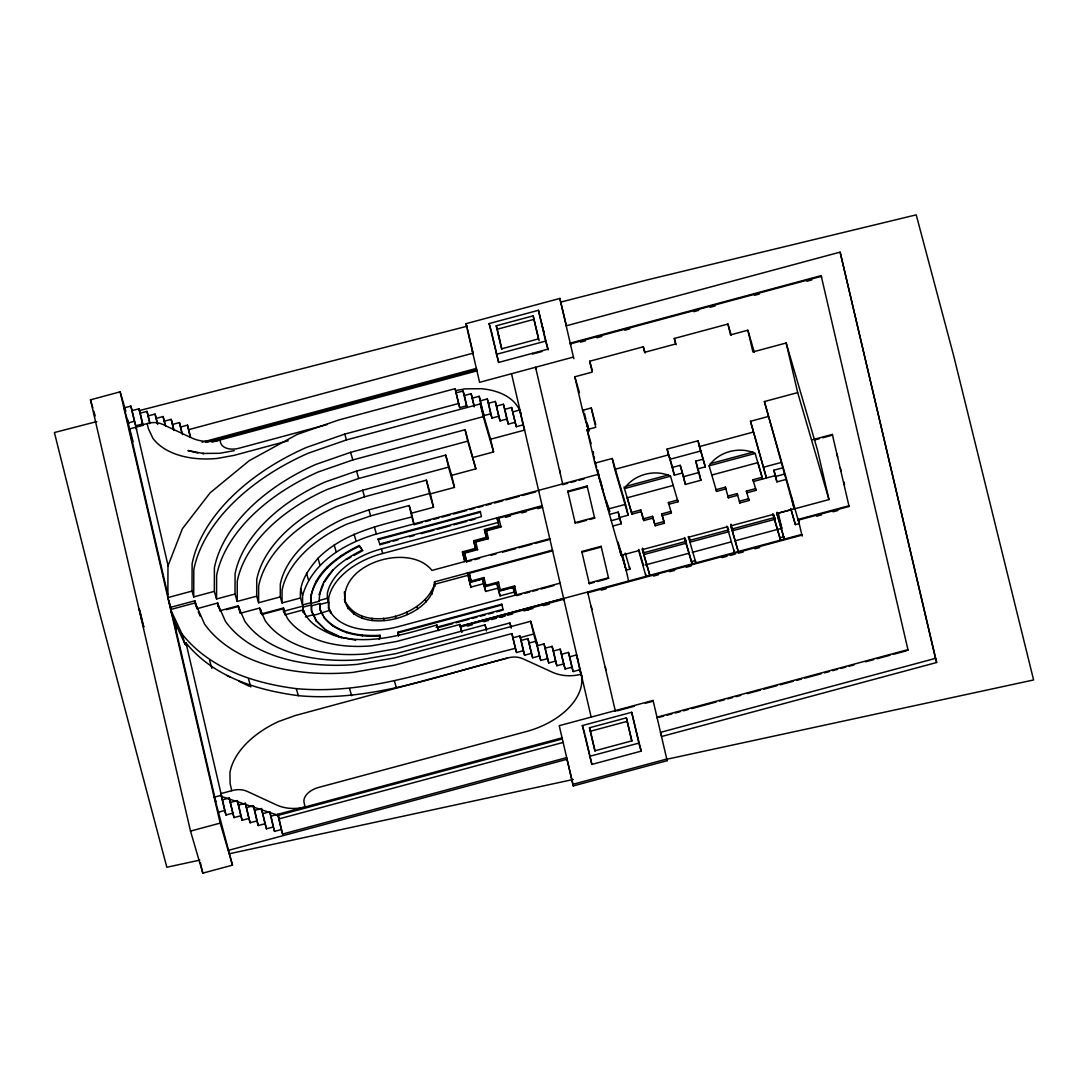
<?xml version="1.0" encoding="UTF-8"?>
<svg xmlns="http://www.w3.org/2000/svg" width="1088" height="1088" viewBox="0 0 1088 1088"><rect width="100%" height="100%" fill="white"/><g stroke="black" fill="none" stroke-linecap="round" stroke-linejoin="round"><path stroke-width="1.5" d="M170.802 607.607L167.865 597.598L167.974 565.937L182.376 528.768L210.079 492.864L249.206 460.7L297.078 434.452L338.572 420.022L455.097 388.674L459.748 407.646L466.507 405.838L463.066 391L456.307 392.822M193.718 596.918L193.814 569.622A191.882 118.66 -16.3 0 1 308.054 453.274L346.474 439.919L480.284 403.92L483.235 416.65L350.608 452.336L315.955 464.372A170.585 105.495 -16.3 0 0 214.404 567.814L214.322 591.369L193.718 596.918L192.018 591.097L192.114 563.802A191.882 118.66 -16.3 0 1 306.354 447.467L344.774 434.098L458.538 403.498L455.097 388.674M194.847 603.786L194.861 600.807L170.707 607.294M465.093 429.733L467.745 441.143L356.538 471.063L325.271 481.93A151.504 93.69 -16.3 0 0 235.076 573.798L235.008 594.007L216.553 598.971L216.621 575.416A170.585 105.495 -16.3 0 1 318.186 471.988L352.838 459.938L465.093 429.733L475.85 468.846L451.642 475.361L454.444 487.41L430.399 493.884L433.5 507.28L411.454 513.21L414.106 524.634L422.307 522.43M217.722 606.166L217.736 603.038L196.928 608.709L195.228 602.902L170.639 609.511L182.036 634.046L184.96 644.055L186.85 645.864L185.98 642.886C213.398 676.872 256.591 690.091 298.33 695.667C370.369 702.358 438.736 675.362 507.348 658.09A19.298 15.164 -13.1 0 1 523.097 658.838L552.364 672.221A37.754 29.662 -13.1 0 0 581.21 674.234L579.251 670.045M445.713 455.083L448.514 467.133L362.63 490.239L334.927 499.868A131.335 81.219 -16.3 0 0 256.741 579.51L256.686 596.183L237.184 601.433L237.252 581.223A151.504 93.69 -16.3 0 1 327.447 489.369L358.714 478.489L445.713 455.083L451.642 475.361M426.387 480.162L429.488 493.558L368.9 509.864L345.168 518.106A108.936 67.361 -16.3 0 0 280.31 584.161L280.269 596.918L258.604 602.738L258.658 586.065A131.335 81.219 -16.3 0 1 336.845 506.423L364.548 496.794L426.387 480.162L430.399 493.884M260.59 612.979L260.603 609.606L261.419 612.408M409.21 505.512L411.862 516.936C378.706 525.409 343.06 533.147 317.995 558.294C308.557 569.323 298.86 582.665 300.519 597.978L282.037 602.942L282.078 590.186A108.936 67.361 -16.3 0 1 346.936 524.13L370.654 515.889L409.21 505.512L411.454 513.21M283.492 611.932L283.506 607.974L261.827 613.795M359.23 545.523L362.644 550.718L359.23 545.523C336.763 556.39 310.406 575.117 310.787 602.752L302.559 604.969L302.586 595.558L300.546 588.567M302.872 611.565L302.899 606.098L284.417 611.075L283.506 607.974M303.171 612.571L302.899 606.098M362.44 550.011C342.53 559.708 318.39 576.558 319.328 601.202L310.991 603.446L310.814 594.837M303.185 607.104L311.413 604.887L311.386 610.45L316.295 621.085L326.604 630.945L316.091 620.378L313.562 614.666L305.374 616.869M311.413 604.887L311.644 611.32L313.888 616.406M321.341 612.503L319.994 609.158L320.008 603.527L311.671 605.771M320.239 609.987L320.008 603.527M328.671 602.847L327.352 598.291L327.366 593.382A64.206 39.712 -16.3 0 1 381.385 548.95L542.123 505.702L542.327 506.41L498.902 518.092M464.712 561.598L462.454 551.861L475.429 548.366L473.661 540.75L486.241 537.363L484.432 529.543L498.807 525.667L496.985 517.847L498.318 522.403L382.718 553.506A64.206 39.712 -16.3 0 0 328.698 597.924L328.658 608.559L328.467 602.14L320.253 604.357M480.978 579.115L471.24 581.74L469.282 573.267L552.636 550.827L552.432 550.134L434.506 581.862C434.738 617.413 359.04 638.166 345.018 601.868C339.742 563.067 409.605 542.205 431.95 570.411L549.78 538.71L549.984 539.403M345.018 601.868L344.379 591.886M435.159 586.228L434.506 581.862M379.195 639.458L380.038 635.256C360.06 636.494 337.28 633.406 323.87 616.937L324.074 617.644C337.484 634.1 360.264 637.187 380.242 635.95L379.685 638.765M302.586 595.558C311.943 562.278 345.182 543.116 376.421 534.018L598.645 474.218M311.018 595.53C317.234 571.826 338.3 556.24 359.434 546.217M323.571 583.889L319.355 594.796L319.151 594.102M344.352 599.597C360.332 635.066 425.027 616.379 434.493 583.957M350.962 557.124L346.582 559.518L346.378 558.824M353.886 555.519L361.175 551.521M507.348 658.09L295.433 715.482L278.936 721.385A83.966 51.925 -16.3 0 0 229.922 772.616L230.139 783.714L231.758 790.69A19.054 14.974 -13.1 0 1 247.384 791.466L276.461 804.902A37.305 29.294 -13.1 0 0 305.089 806.983L304.069 802.59A17.558 10.853 -16.3 0 1 318.566 787.454L526.388 731.53A66.422 41.072 -16.3 0 0 581.21 674.234M230.52 802.414L237.279 800.591L240.802 815.782L234.042 817.591L229.228 797.994L222.469 799.816L221.163 795.314L214.404 797.123L232.465 865.164L202.803 873.147L190.509 831.096L90.481 399.826L120.142 391.843L125.827 411.25M132.206 410.598L138.965 408.789L142.487 423.966L135.728 425.789L130.886 406.096L124.127 407.918L133.103 441.769M559.844 298.438L573.43 357.068L479.59 382.323L465.99 323.694L559.844 298.438L566.277 325.108M143.072 425.354L140.257 413.195L147.016 411.373L150.09 423.477M489.124 323.571L538.451 310.298L547.944 349.153L498.63 362.426L489.124 323.571L491.014 330.004M148.322 415.874L155.081 414.066L157.746 424.415M127.65 423.11L134.409 421.287L130.886 406.096M533.147 315.846L538.492 338.898L501.582 348.826L496.237 325.774L533.147 315.846L539.118 340.707M156.332 418.35L163.091 416.527L165.512 425.721M168.15 566.018L135.823 426.632L147.193 423.572A18.863 14.824 -13.1 0 1 162.697 424.388L191.57 437.879A36.938 29.009 -13.1 0 0 219.98 440.014L220.551 442.476A16.728 10.35 -16.3 0 0 239.034 448.229L327.284 424.483M501.894 349.289L497.243 329.229L534.154 319.301M164.451 421.151L171.21 419.342L174.094 430.481M172.693 424.402L179.452 422.593L182.485 434.561M180.73 426.958L187.49 425.136L190.563 437.24M566.195 325.829L840.126 252.13L936.292 660.96L936.646 662.497L661.681 736.481L660.484 732.374L935.449 658.39L840.126 252.13M188.795 429.638L472.845 353.219L473.049 353.926M496.278 354.375L545.591 341.115L538.451 310.298M202.123 442.204L476.367 368.41L476.68 369.498L205.7 442.408M821.63 277.263L821.154 275.645L570.207 343.155L570.683 344.774M541.906 351.533L532.535 354.049L532.331 353.355M570.411 343.862L821.358 276.338M580.53 342.135L585.439 340.802M596.931 337.715L601.841 336.396M624.811 330.222L629.734 328.889M693.695 311.685L698.618 310.352M710.097 307.265L715.02 305.946M754.378 295.351L759.302 294.032M806.874 281.234L811.798 279.902M212.01 442.15L476.938 370.872M288.198 440.803L234.274 455.314L217.464 458.402A82.579 51.068 -16.3 0 1 152.932 438.355L148.362 428.631L147.193 423.572M588.499 430.576L582.57 410.298L574.804 376.788L592.198 372.11L589.669 361.243L643.321 346.8L645.157 353.042M643.321 346.8L644.613 352.322L675.58 343.998L674.302 338.477L727.954 324.034L731.19 335.104M467.065 407.034L464.386 395.502L471.145 393.693L474.341 406.341M472.437 398.099L479.196 396.277L483.956 415.616L490.702 413.794L487.274 398.97L480.515 400.778M754.338 352.349L747.864 330.222L730.47 334.9L727.954 324.034M495.285 401.431L498.712 416.255L491.966 418.078L488.526 403.254L495.285 401.431L500.072 420.893L506.831 419.07L503.39 404.246L496.631 406.055M482.406 411.169L479.196 396.277M511.632 407.497L515.073 422.321L508.314 424.143L504.873 409.319L511.632 407.497L516.351 426.686L523.11 424.878L519.67 410.04L512.91 411.862M794.648 508.817L828.974 499.582L817.455 449.97L786.175 342.992L752.896 351.941L747.864 330.222M582.57 410.298L591.246 407.973L595.707 424.551M473.198 457.436L493.558 451.955L490.606 439.226L524.634 430.073L523.11 424.878M638.534 550.664L621.139 555.356L594.837 463.162L587.058 429.651L595.734 427.312L591.246 407.973M776.723 512.693L784.312 539.131L776.805 513.468L794.199 508.79L764.402 401.554L797.681 392.605L786.175 342.992M594.837 463.162L612.231 458.483L625.165 502.751M750.502 421.287L766.428 477.986L750.502 421.287L767.897 416.609M674.329 475.184L667.053 449.113L698.02 440.79L705.296 466.847L697.585 468.928L700.89 480.257L685.358 484.432L680.231 465.324L672.52 467.391L674.329 475.184L682.04 473.103M612.585 526.102L621.275 523.763L619.453 517.534L628.157 515.195L614.747 469.35L668.399 454.92M705.296 466.847L699.366 446.583L753.018 432.154M425.598 521.546L430.508 520.214M433.799 519.33L438.722 518.01M442 517.126L450.201 514.923M453.478 514.039L466.602 510.503M469.88 509.619L474.803 508.3M478.081 507.416L483.004 506.097M486.282 505.213L491.205 503.894M494.496 503.01L502.697 500.793M505.974 499.909L519.098 496.386M522.376 495.502L535.5 491.966M562.618 483.915L562.822 484.622L567.718 483.303M570.982 482.419L575.892 481.1M579.156 480.23L584.052 478.91M667.053 449.113L670.018 459.258L700.985 450.922M378.066 538.968L480.243 511.482L480.447 512.176L378.27 539.675L378.066 538.968L379.943 544.694L389.79 542.055M167.865 597.598L192.018 591.097M567.786 491.191L587.139 485.996L587.343 486.69L568.004 491.898L567.786 491.191L575.294 523.369M393.067 541.171L397.99 539.852M409.469 536.751L414.392 535.432M420.947 533.664L434.071 530.142M437.349 529.258L450.473 525.722M453.764 524.838L466.874 521.315M470.166 520.431L475.089 519.098M697.585 468.928L695.776 461.135L703.487 459.068M505.607 517.276L510.435 515.984M521.696 512.951L526.51 511.646M537.771 508.626L542.599 507.321M625.654 486.418L668.535 474.885M710.287 463.651L753.154 452.118M678.001 501.786L677.593 500.031L668.386 502.506L668.794 504.261L678.001 501.786L670.521 476.204L624.485 488.594L631.951 514.175L641.172 511.686L640.764 509.946L631.557 512.421L631.951 514.175M716.584 491.409L716.176 489.654L725.383 487.179L725.791 488.92L716.584 491.409L709.104 465.827L755.154 453.438L762.62 479.019L757.874 462.386M812.722 439.702L832.334 434.425L832.538 435.132L822.732 437.77M814.558 439.96L819.468 438.641M685.358 484.432L683.55 476.653L699.094 472.464L695.776 461.135M486.39 530.142L500.766 526.279L500.97 526.973L486.594 530.849L486.39 530.142L488.403 538.669L475.823 542.055L475.619 541.348L488.199 537.962L488.403 538.669M627.164 497.801L673.214 485.411M711.797 475.021L757.833 462.645M219.667 610.79L238.068 605.839L244.909 621.384A151.504 93.69 -16.3 0 0 361.95 659.546L395.583 653.711L509.905 622.948L511.346 627.83M226.318 609.688L238.626 606.37L240.693 613.442M608.233 509.007L625.627 504.329L628.157 515.195M763.912 467.119L781.306 462.441M466.63 561.83L464.413 552.459L477.387 548.978L477.591 549.671L464.617 553.166L466.63 561.83L471.526 560.51M575.09 522.662L594.442 517.466L594.646 518.16L589.805 519.466M486.458 629.517L485.085 624.838L396.372 648.706L366.724 653.847A131.335 81.219 -16.3 0 1 265.254 620.758L259.651 608.042L240.23 613.278L238.068 605.839M576.912 522.934L586.582 520.336M609.498 514.434L618.202 512.094L621.275 523.763M785.645 479.536L776.941 481.875L775.132 475.646L773.867 470.22L782.558 467.881M775.132 475.646L753.413 481.494L753.005 479.74L762.226 477.265M261.569 614.598L283.166 608.79L287.382 618.378A108.936 67.361 -16.3 0 0 371.538 645.823L396.753 641.444L459.857 624.471L462.087 632.087M611.32 520.662L620.024 518.323M776.941 481.875L775.69 476.449L784.38 474.11M319.124 600.508L327.352 598.291M474.803 559.64L479.699 558.321M491.15 555.234L496.046 553.914M502.588 552.16L515.658 548.638M518.935 547.767L532.005 544.245M535.282 543.361L548.352 539.852M438.559 630.591L436.927 625.002C403.73 634.399 368.329 646.041 333.907 635.392C321.654 630.278 307.809 623.342 303.334 609.878L284.92 614.829L283.166 608.79M652.569 516.338L652.963 518.092L643.756 520.567L643.348 518.813L652.569 516.338L655.207 525.735L664.414 523.26L661.776 513.862L670.983 511.387L671.391 513.128L662.184 515.603L664.414 523.26M737.188 493.571L727.981 496.046L728.389 497.801L737.596 495.312L737.188 493.571L739.826 502.969L749.034 500.494L748.626 498.739L739.418 501.214L739.826 502.969M746.395 491.096L755.602 488.621L756.01 490.362L746.803 492.837L746.395 491.096L749.034 500.494M313.562 614.666L313.766 615.359L330.072 610.218L331.527 613.55A64.206 39.712 -16.3 0 0 397.487 626.878L560.089 583.141L560.293 583.834M654.799 523.981L664.006 521.506M435.173 584.134L468.03 575.294L467.364 573.022L470.9 587.112L483.874 583.617L482.555 579.074L469.581 582.57M471.24 581.74L471.036 581.033L484.01 577.551L484.214 578.245M581.781 551.521L601.134 546.312L601.338 547.006L581.985 552.214L581.781 551.521L589.288 583.685L594.13 582.379M495.475 583.522L498.617 582.678L498.413 581.985L485.833 585.371L486.037 586.065L484.01 577.551M498.277 588.05L485.697 591.437L484.364 586.894L496.944 583.508L500.086 595.87L514.461 592.008L515.195 595.136M688.378 537.254L726.947 526.878M791.37 509.701L778.301 513.223L781.782 528.265L734.618 540.954M510.014 587.914L514.801 586.636L514.597 585.929L500.222 589.805L500.426 590.498L498.413 581.985M502.03 590.063L506.818 588.785M500.086 595.87L498.766 591.328L513.142 587.466L514.026 590.485M686.229 541.334L643.987 552.69L644.395 554.445L686.637 543.075M729.014 531.678L690.431 542.055L690.037 540.301L728.606 529.924M732.822 530.645L775.064 519.289L774.656 517.534L732.414 528.904L732.822 530.645L731.041 524.198M587.901 592.729L801.91 535.146L798.211 519.398L848.885 505.77L849.089 506.464L798.415 520.105M516.664 594.823L516.868 595.517L521.682 594.225M524.906 593.354L529.734 592.062M532.943 591.192L537.771 589.886M540.994 589.03L553.86 585.562M816.666 516.188L821.562 514.869M833.014 511.782L837.91 510.462M629.367 566.753L629.925 569.119L626.117 570.153L619.086 546.094M645.143 565.026L689.058 553.207M692.322 552.337L731.354 541.838M790.69 508.572L795.382 524.606L799.177 523.586L764.402 401.554M398.507 636.113L398.072 632.128L501.758 604.221L501.962 604.928L398.276 632.822L398.575 635.487M597.353 581.522L607.022 578.911M436.138 627.354L502.955 609.389L503.159 610.082L501.758 604.221M439.606 627.178L452.635 623.669M455.899 622.798L468.928 619.29M472.192 618.419L477.088 617.1M480.338 616.216L485.234 614.91M488.485 614.026L493.381 612.707M496.631 611.837L501.527 610.518M642.246 548.869L649.835 575.307L642.328 549.644L684.57 538.288L692.077 563.951L691.533 561.571L695.327 560.551L695.885 562.918L688.296 536.493M730.674 525.082L738.262 551.521L730.755 525.858L772.997 514.488L780.504 540.151L779.96 537.785L783.754 536.751M460.102 626.307L801.706 534.453L802.169 536.071M460.306 627.014L563.856 599.202M491.463 619.616L496.346 618.297M499.596 617.426L504.478 616.121M507.729 615.237L512.611 613.931M523.981 610.871L528.863 609.552M601.229 590.131L606.138 588.812M653.507 576.069L658.417 574.75M669.841 571.676L674.75 570.357M686.188 567.27L691.084 565.964M722.119 557.6L727.029 556.281M730.293 555.41L735.189 554.091M738.466 553.207L743.362 551.888M754.8 548.814L759.696 547.495M537.73 645.347L530.699 621.275L394.672 657.873L357.258 664.36A170.585 105.495 -16.3 0 1 225.461 621.398L217.45 603.187L218.783 607.743M513.114 637.745L519.874 635.922L523.301 650.692L516.542 652.514L511.904 633.583L394.441 665.19L352.811 672.425A191.882 118.66 -16.3 0 1 204.558 624.09L195.228 602.902M520.363 637.582L533.65 634.005L530.699 621.275M527.952 638.602L531.379 653.371L524.62 655.194L521.193 640.424L527.952 638.602L532.671 657.791L539.43 655.969L536.003 641.199L529.244 643.022M182.036 634.046C209.889 668.834 253.504 683.196 296.276 688.636C371.851 695.558 443.292 665.924 515.331 648.353L511.904 633.583M544.068 643.878L547.495 658.648L540.736 660.47L537.309 645.701L544.068 643.878L548.746 662.932L555.506 661.123L552.078 646.354L545.319 648.162M560.198 649.169L563.625 663.938L556.866 665.747L553.438 650.978L560.198 649.169L565.107 668.998L571.866 667.189L568.439 652.419L561.68 654.228M576.477 654.962L579.904 669.732L573.145 671.554L569.718 656.785L576.477 654.962L577.796 659.464M231.758 790.69L220.932 793.601L221.802 796.566L278.324 815.347L562.36 738.929L562.047 737.841L278.011 814.259L279.398 819.944L277.753 814.354L270.994 816.177L274.516 831.368L281.275 829.546L277.753 814.354M245.358 803.27L248.88 818.462L242.121 820.284L238.598 805.093L245.358 803.27L250.131 822.746L256.89 820.923L253.368 805.732L246.609 807.554M217.926 812.314L224.686 810.506L221.163 795.314M224.686 810.506L225.991 815.007L232.75 813.185L229.228 797.994M653.072 700.441L559.232 725.682L573.294 785.93L667.148 760.675L653.072 700.441L653.276 701.134L645.388 703.256M616.978 710.899L634.345 706.234M261.474 808.547L264.996 823.738L258.25 825.561L254.714 810.37L261.474 808.547L266.478 828.811L273.238 826.989L269.715 811.798L262.956 813.62M190.509 831.096L220.17 823.113L120.142 391.843M582.366 725.56L631.679 712.3L641.186 751.142L591.858 764.415L582.366 725.56L584.718 733.611M626.375 717.849L631.72 740.901L594.823 750.829L589.478 727.777L626.375 717.849L631.965 741.064M595.068 750.992L590.485 731.231L627.382 721.29M563.108 742.438L279.072 818.856L282.594 834.047L566.63 757.629L573.294 785.93M907.909 649.658L656.962 717.182L657.166 717.89M658.798 717.441L663.721 716.122M666.998 715.238L671.922 713.905M675.199 713.034L680.122 711.702M683.4 710.818L688.323 709.498M691.601 708.614L716.217 701.991M719.494 701.107L724.418 699.788M727.695 698.904L732.618 697.585M735.896 696.701L740.819 695.382M747.374 693.614L760.498 690.078M763.776 689.194L776.9 685.671M780.178 684.787L793.302 681.251M796.579 680.367L801.502 679.048M804.78 678.164L821.182 673.758M824.459 672.874L829.382 671.541M832.66 670.67L837.583 669.338M840.861 668.454L845.784 667.134M849.062 666.25L853.985 664.931M865.463 661.844L873.664 659.627M876.955 658.743L890.066 655.221M893.357 654.337L906.467 650.801M228.997 850.204L567.106 759.234M589.506 756.378L638.833 743.104L631.679 712.3M572.832 784.312L666.672 759.07L667.148 760.675M460.292 626.266L563.652 598.495L564.128 600.114M467.337 626.117L472.26 624.798M483.738 621.71L488.662 620.391M500.14 617.304L505.063 615.985M528.034 609.81L532.957 608.491M544.435 605.404L549.358 604.085M96.818 421.573L54.4 432.534L98.709 609.702L166.831 867.245L199.798 860.118M139.25 410.611L467.269 326.169M561.286 301.961L647.7 279.793L916.218 214.853L953.618 355.558L1033.6 679.959L667.053 759.206M229.473 853.713L573.267 779.47M456.593 390.402L464.984 388.865L481.222 388.715A65.851 40.718 -16.3 0 1 520.989 414.542L519.67 410.04M234.233 450.65L219.858 453.288L202.64 453.451L203.782 453.574L187.938 450.568L197.88 453.016M326.4 630.251L341.02 637.228L355.667 640.193M330.997 633.039L339.755 637.228M226.875 675.512L229.867 676.954M238.857 681.251L249.356 686.256M184.96 644.055L173.563 619.521L215.723 801.339M328.454 607.852L330.711 613.21M321.871 612.422L324.074 617.644M319.994 609.158L322.755 615.441M198.261 611.742L200.26 616.27M935.082 656.853L936.646 662.497M797.681 392.605L828.974 499.582M798.211 519.398L798.687 521.016M791.071 509.402L795.382 524.606M773.867 470.22L775.69 476.449M777.39 512.747L778.314 515.889L777.58 512.72M777.09 512.23L781.782 528.265M773.69 514.583L775.064 519.289M772.915 513.713L779.96 537.785M753.005 479.74L756.01 490.362M725.383 487.179L728.389 497.801M674.302 338.477L676.124 344.706M727.695 526.796L728.552 530.101M726.866 526.102L734.454 552.541L733.91 550.161M680.231 465.324L683.55 476.653M672.52 467.391L669.555 457.259L670.018 459.258M689.112 537.173L690.037 540.301M689.058 537.35L690.431 542.055M685.263 538.383L686.174 541.511M684.488 537.513L691.533 561.571M668.386 502.506L671.391 513.128M652.963 518.092L655.207 525.735M640.764 509.946L643.348 518.813M641.172 511.686L643.756 520.567M589.669 361.243L592.443 370.722M642.559 548.175L644.395 554.445M627.205 497.542L631.557 512.421M638.819 549.426L643.511 565.474M638.452 549.902L646.027 576.341L645.483 573.961M573.43 357.068L573.906 358.686M574.804 376.788L579.428 392.591M625.233 553.085L629.925 569.119M587.058 429.651L591.165 443.686M608.505 507.062L609.851 511.646M607.213 503.839L608.954 509.755M597.285 469.894A31.892 0.884 74.9 0 0 600.209 481.059L607.689 506.627L606.356 500.874M618.066 542.11L619.466 546.924M620.405 550.134L625.573 567.773M541.579 323.775L543.932 331.813M545.591 341.115L548.148 349.846M536.03 368.873L535.554 367.254L562.822 484.622M638.833 743.104L641.186 751.142M589.288 583.685L589.084 582.991L608.437 577.782L608.641 578.476L601.134 546.312M588.214 593.871L587.683 592.035L615.4 711.334L615.196 710.627M496.237 325.774L497.243 329.229M498.467 335.376L499.474 338.83M538.574 490.389L538.778 491.082M515.073 422.321L516.351 426.686M503.39 404.246L504.873 409.319M506.831 419.07L508.314 424.143M579.904 669.732L581.686 675.852M568.439 652.419L569.718 656.785M498.712 416.255L500.072 420.893M571.866 667.189L573.145 671.554M589.478 727.777L590.485 731.231M465.99 323.694L467.187 327.801M487.274 398.97L488.526 403.254M472.342 351.084L472.546 351.778M490.702 413.794L491.966 418.078M563.625 663.938L565.107 668.998M543.51 605.662L543.238 604.751M552.078 646.354L553.438 650.978M482.637 411.114L483.956 415.616M480.284 403.92L490.606 439.226M555.506 661.123L556.866 665.747M483.235 416.65L493.558 451.955M547.495 658.648L548.746 662.932M463.066 391L464.386 395.502M536.003 641.199L537.309 645.701M533.65 634.005L536.683 644.382M466.507 405.838L466.997 407.497M539.43 655.969L540.736 660.47M458.538 403.498L459.748 407.646M531.379 653.371L532.671 657.791M467.745 441.143L475.85 468.846M519.874 635.922L521.193 640.424M523.301 650.692L524.62 655.194M484.432 529.543L486.853 538.778M515.331 648.353L516.542 652.514M473.661 540.75L475.701 548.338M448.514 467.133L454.444 487.41M464.413 552.459L464.617 553.166M469.282 573.267L469.078 572.56L471.036 581.033M462.454 551.861L464.916 561.286M429.488 493.558L433.5 507.28M411.862 516.936L414.106 524.634M431.406 591.94L432.058 594.211M425.449 599.665L426.115 601.936M417.03 606.574L417.697 608.845M406.749 612.218L407.415 614.489M381.385 548.95L382.718 553.506M379.943 544.694L379.739 544L481.44 516.637L480.243 511.482M374.367 527.027L376.421 534.018M368.9 509.864L370.654 515.889M362.63 490.239L364.548 496.794M356.538 471.063L358.714 478.489M350.608 452.336L352.838 459.938M344.774 434.098L346.474 439.919M395.284 616.202L395.937 618.474M398.072 632.128L398.276 632.822M383.411 618.256L384.078 620.541M354.035 534.099L356.075 541.09M394.386 680.898L396.44 687.929M380.038 635.256L380.242 635.95M371.96 618.256L372.613 620.527M361.692 616.175L362.358 618.446M341.278 555.37L341.482 556.063M362.168 635.242L362.372 635.936M334.193 544.979L336.246 551.97M353.314 612.177L353.981 614.448M347.398 606.519L348.065 608.79M333.268 569.609L324.183 582.338L323.979 581.645M346.147 632.006L346.351 632.699M326.604 567.433L326.808 568.126M317.995 558.294L320.035 565.298M341.02 637.228L341.224 637.935M330.072 610.218L330.82 612.789M333.091 625.763L333.295 626.457M349.574 688.677L351.642 695.708M316.214 580.897L316.418 581.59M306.517 573.172L308.557 580.162M310.787 602.752L310.991 603.446M316.091 620.378L316.295 621.085M300.519 597.978L302.559 604.969M303.334 609.878L304.558 614.067M280.269 596.918L282.037 602.942M296.276 688.636L298.33 695.667M256.686 596.183L258.604 602.738M259.651 608.042L261.188 613.292M235.008 594.007L237.184 601.433M248.513 678.98L250.852 686.977M214.322 591.369L216.553 598.971M217.736 603.038L219.762 609.96M281.275 829.546L282.594 834.047M269.715 811.798L270.994 816.177M273.238 826.989L274.516 831.368M264.996 823.738L266.478 828.811M138.965 408.789L140.257 413.195M194.861 600.807L197.132 608.586M142.487 423.966L142.882 425.326L129.363 428.958L167.729 594.374M253.368 805.732L254.714 810.37M256.89 820.923L258.25 825.561M209.549 660.362L211.888 668.358M134.409 421.287L135.728 425.789M135.823 426.632L136.694 429.597M248.88 818.462L250.131 822.746M127.35 418.962L128.738 423.694M237.279 800.591L238.598 805.093M240.802 815.782L242.121 820.284M232.75 813.185L234.042 817.591M170.979 610.681L176.365 629.136M214.404 797.123L215.682 801.516M220.17 823.113L232.465 865.164M90.481 399.826L92.847 407.918M93.786 411.142L95.2 415.997M141.032 615.278L139.223 609.103L141.998 621.017M142.446 622.554L143.793 627.191L141.386 616.774M821.154 275.645L908.113 650.366M843.826 481.78L844.574 485.017M836.944 453.886L837.692 457.123M840.303 467.718L841.051 470.968M832.334 434.425L849.089 506.464M791.67 497.923L794.199 508.79M698.02 440.79L699.366 446.583M699.448 474.028L700.89 480.257M661.776 513.862L662.184 515.603M624.077 486.853L624.485 488.594A31.892 25.051 -13.1 0 1 670.521 476.204M612.231 458.483L614.747 469.35M618.202 512.094L619.453 517.534M622.513 554.581L628.633 581.019M618.977 546.04L621.139 555.356M587.67 424.606L589.152 430.998M600.671 480.665L602.902 490.253M584.61 413.807L585.725 418.608M586.473 421.804L587.955 428.196A31.892 0.884 74.9 0 1 587.18 425.313M597.611 469.866L600.209 481.059M587.139 485.996L594.646 518.16M559.626 469.948L560.388 473.239M591.233 606.234L591.994 609.525M605.336 667.066L606.098 670.344M511.523 373.728L591.151 717.101M491.477 331.609L498.63 362.426M585.099 735.23L591.858 764.415M467.568 329.406L473.171 353.573M471.145 393.693L474.205 406.871M498.698 517.398L500.97 526.973M514.597 585.929L516.868 595.517M513.142 587.466L514.95 595.272M509.905 622.948L511.047 627.844M496.944 583.508L498.766 591.328M475.619 541.348L477.591 549.671M483.874 583.617L485.697 591.437M482.555 579.074L484.364 586.894M485.085 624.838L486.486 630.863M468.697 577.565L470.9 587.112M459.857 624.471L461.584 631.91M436.927 625.002L438.056 629.898M187.49 425.136L190.305 437.294M179.452 422.593L181.914 433.228M171.21 419.342L173.672 429.978M163.091 416.527L165.213 425.639M155.081 414.066L157.202 423.178M147.016 411.373L149.831 423.531M185.98 642.886L225.991 815.007M168.898 601.12L171.659 613.034M200.369 862.675L202.803 873.147M586.813 423.898A31.892 0.884 74.9 0 1 586.078 421.083M585.711 419.71A31.892 0.884 74.9 0 1 585.031 417.03M583.766 412.026A31.892 0.884 74.9 0 1 583.209 409.741M596.632 467.323A31.892 0.884 74.9 0 1 596.034 464.889M595.734 463.719A31.892 0.884 74.9 0 1 595.204 461.53M594.51 458.592A31.892 0.884 74.9 0 1 593.953 456.13M593.545 454.199A31.892 0.884 74.9 0 1 593.218 452.037M593.3 451.86A31.892 0.884 74.9 0 1 593.545 452.295M709.104 465.827A31.892 25.051 -13.1 0 1 755.154 453.438"/></g></svg>
